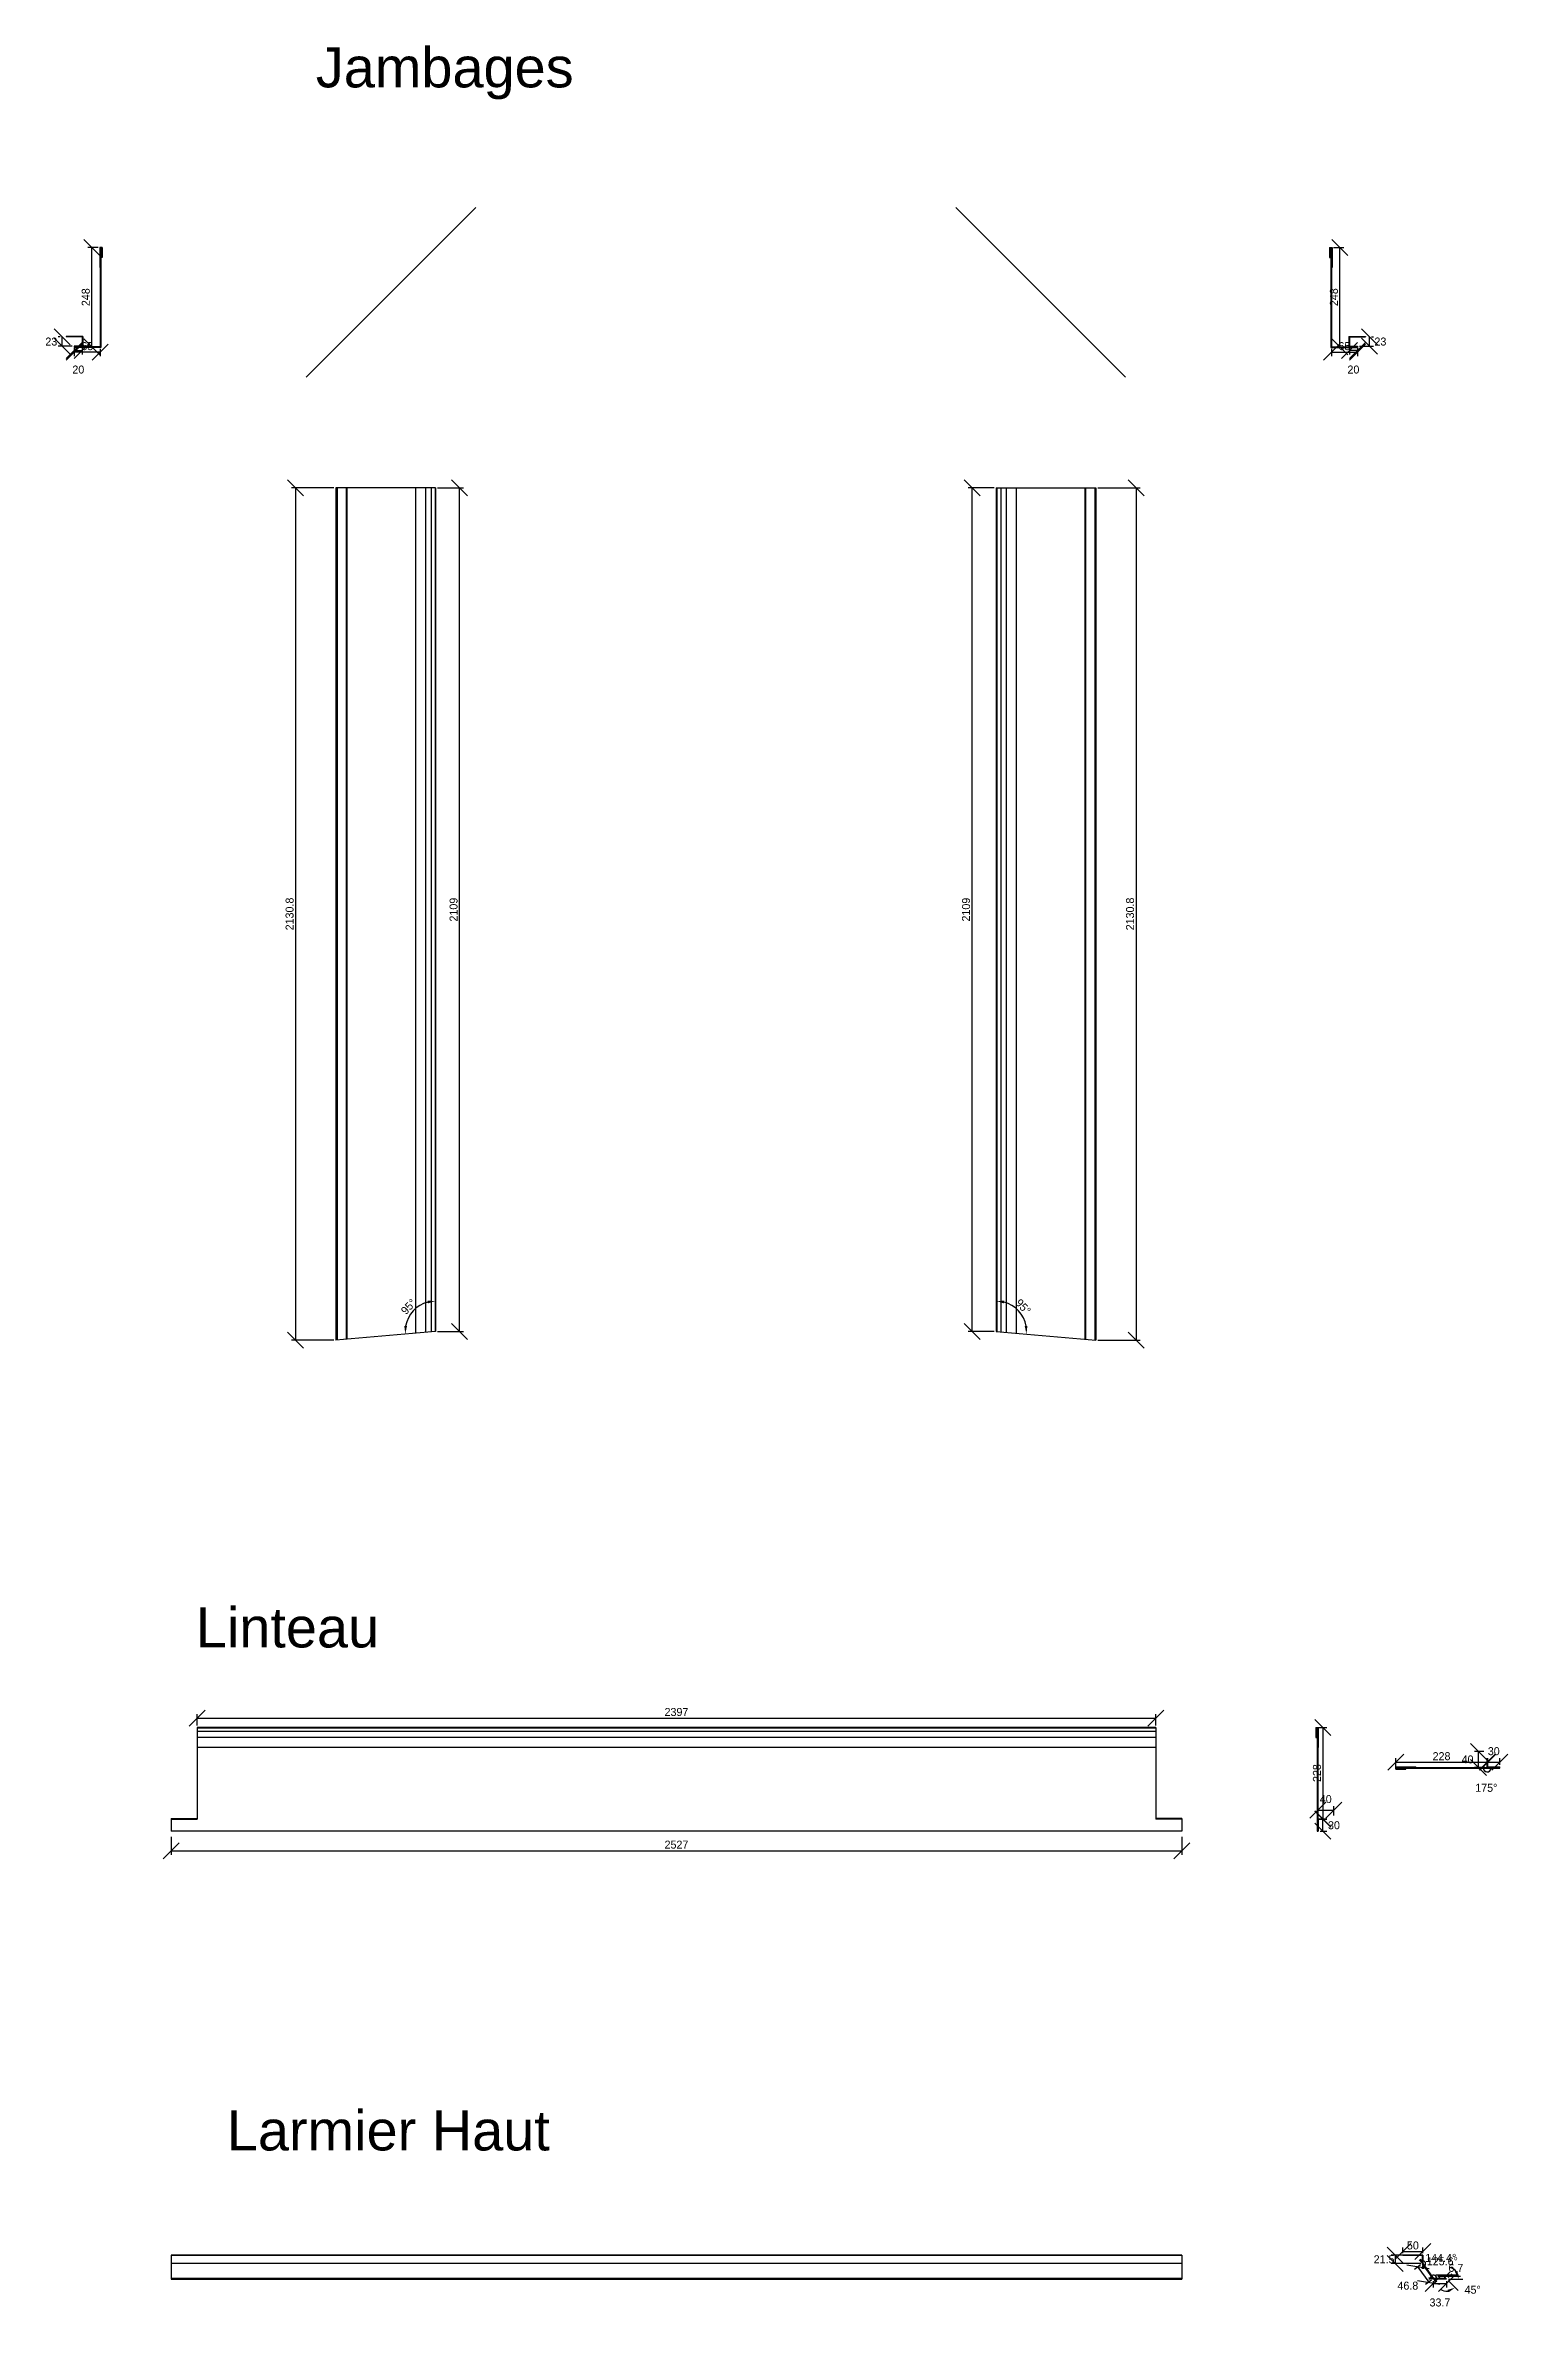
# Model space of a CAD drawing. Header units: millimetres. Extents: x -676 to 20580, y -6551 to 5193.
# Drawn here: x -676 to 2980, y -6551 to -895 of the extents above; entities that cross this region are included whole.
import ezdxf

# ---------------------------------------------------------------- set-up
doc = ezdxf.new("R2010")
doc.units = ezdxf.units.MM
doc.layers.get('0').update_dxf_attribs({"lineweight": 25, "true_color": 0xffffff})
doc.layers.get('Defpoints').update_dxf_attribs({"true_color": 0xffffff})
for name, color, linetype, lineweight, true_color in [('0 ... Joues', 178, 'Continuous', 25, 0x000000), ('0 ... LarmierHaut', 178, 'Continuous', 25, 0x000000), ('0 ... Linteau', 178, 'Continuous', 25, 0x000000), ('Cotes', 4, 'Continuous', 25, 0x00ffff)]:
    doc.layers.add(name, color=color, linetype=linetype, lineweight=lineweight, true_color=true_color)
doc.styles.add('QCADDimTextStyle', font='txt')
doc.styles.add('textstyle12', font='')
doc.styles.add('textstyle13', font='')
doc.styles.add('textstyle21', font='')
doc.styles.get('textstyle12').set_extended_font_data('Liberation Sans')
doc.styles.get('textstyle13').set_extended_font_data('Liberation Sans')
doc.styles.get('textstyle21').set_extended_font_data('Liberation Sans')
doc.dimstyles.new('QCADDimStyle', dxfattribs={"dimtxt": 20, "dimasz": 20, "dimexe": 10, "dimexo": 5, "dimgap": 5, "dimtad": 1, "dimtoh": 1, "dimdec": 4, "dimzin": 0, "dimdsep": 46, "dimtxsty": 'QCADDimTextStyle', "dimcen": 0.09, "dimadec": 0, "dimazin": 0, "dimtfac": 1, "dimtdec": 4, "dimtofl": 0, "dimtmove": 0, "dimatfit": 3, "dimfxl": 1, "dimtolj": 1, "dimtzin": 0, "dimarcsym": 0})

# ---------------------------------------------------------------- blocks, each defined once
blk = doc.blocks.new('JoueEstBaie_VueDessus')
at = {"layer": '0 ... Joues'}
for p, q in [((-4.5, 248), (1.5, 248)), ((-4.5, 248), (-4.5, 223)), ((-3, 246.5), (0, 246.5)), ((-3, 246.5), (-3, 224.5)), ((-1.5, 236.5), (-3, 236.5)), ((-1.5, 236.5), (0, 236.5)), ((-1.5, 236.5), (-1.5, -1.5)), ((0, 246.5), (0, 0)), ((1.5, 248), (1.5, 198)), ((-4.5, 223), (-1.5, 223)), ((0, 198), (1.5, 198)), ((0, 0), (63.5, 0)), ((43.5, 26), (43.5, 0)), ((43.5, 26), (85, 26)), ((45, 24.5), (45, 1.5)), ((45, 24.5), (85, 24.5)), ((45, 1.5), (65, 1.5)), ((65, 1.5), (65, -1.5)), ((85, 26), (85, 24.5)), ((-1.5, -1.5), (65, -1.5))]:
    blk.add_line(p, q, dxfattribs=at)
blk = doc.blocks.new('*D22')
at = {"layer": 'Cotes', "color": 0, "lineweight": -2}
for p, q in [((2653.7, -1644), (2613.7, -1604)), ((2613.7, -1627), (2653.7, -1667)), ((2633.7, -1647), (2633.7, -1624)), ((2638.7, -1624), (2643.7, -1624)), ((2608.7, -1647), (2643.7, -1647))]:
    blk.add_line(p, q, dxfattribs=at)
at = {"layer": 'Defpoints', "color": 0}
for p in [(2633.7, -1624), (2633.7, -1624), (2603.7, -1647)]:
    blk.add_point(p, dxfattribs=at)
at = {"layer": 'Cotes', "color": 0, "insert": (2661.2, -1635.5), "char_height": 20, "attachment_point": 5, "style": 'QCADDimTextStyle'}
blk.add_mtext('\\A1;23', dxfattribs=at)
blk = doc.blocks.new('*D23')
at = {"layer": 'Cotes', "color": 0, "lineweight": -2}
for p, q in [((2580, -1420.5), (2540, -1380.5)), ((2543.7, -1400.5), (2570, -1400.5)), ((2560, -1648.5), (2560, -1400.5)), ((2540, -1628.5), (2580, -1668.5)), ((2543.7, -1648.5), (2570, -1648.5))]:
    blk.add_line(p, q, dxfattribs=at)
at = {"layer": 'Defpoints', "color": 0}
for p in [(2538.7, -1400.5), (2560, -1400.5), (2538.7, -1648.5)]:
    blk.add_point(p, dxfattribs=at)
at = {"layer": 'Cotes', "color": 0, "insert": (2545, -1524.5), "char_height": 20, "attachment_point": 5, "rotation": 90, "style": 'QCADDimTextStyle'}
blk.add_mtext('\\A1;248', dxfattribs=at)
blk = doc.blocks.new('*D24')
at = {"layer": 'Cotes', "color": 0, "lineweight": -2}
for p, q in [((2558.7, -1642), (2518.7, -1682)), ((2538.7, -1653.5), (2538.7, -1672)), ((2538.7, -1662), (2603.7, -1662)), ((2583.7, -1682), (2623.7, -1642)), ((2603.7, -1655), (2603.7, -1672))]:
    blk.add_line(p, q, dxfattribs=at)
at = {"layer": 'Defpoints', "color": 0}
for p in [(2538.7, -1648.5), (2603.7, -1650), (2603.7, -1662)]:
    blk.add_point(p, dxfattribs=at)
at = {"layer": 'Cotes', "color": 0, "insert": (2571.2, -1647), "char_height": 20, "attachment_point": 5, "style": 'QCADDimTextStyle'}
blk.add_mtext('\\A1;65', dxfattribs=at)
blk = doc.blocks.new('*D25')
at = {"layer": 'Cotes', "color": 0, "lineweight": -2}
for p, q in [((2603.7, -1638), (2563.7, -1678)), ((2583.7, -1678), (2623.7, -1638)), ((2583.7, -1652), (2583.7, -1668)), ((2603.7, -1658), (2583.7, -1658)), ((2603.7, -1652), (2603.7, -1668))]:
    blk.add_line(p, q, dxfattribs=at)
at = {"layer": 'Defpoints', "color": 0}
for p in [(2583.7, -1647), (2583.7, -1658), (2603.7, -1647)]:
    blk.add_point(p, dxfattribs=at)
at = {"layer": 'Cotes', "color": 0, "insert": (2593.7, -1705.5), "char_height": 20, "attachment_point": 5, "style": 'QCADDimTextStyle'}
blk.add_mtext('\\A1;20', dxfattribs=at)
blk = doc.blocks.new('*D26')
at = {"layer": 'Cotes', "color": 0, "lineweight": -2}
for p, q in [((1660.5, -2021), (1620.5, -1981)), ((1695.5, -2001), (1630.5, -2001)), ((1640.5, -4110), (1640.5, -2001)), ((1620.5, -4090), (1660.5, -4130)), ((1695.5, -4110), (1630.5, -4110))]:
    blk.add_line(p, q, dxfattribs=at)
at = {"layer": 'Defpoints', "color": 0}
for p in [(1640.5, -2001), (1700.5, -2001), (1700.5, -4110)]:
    blk.add_point(p, dxfattribs=at)
at = {"layer": 'Cotes', "color": 0, "insert": (1625.5, -3055.5), "char_height": 20, "attachment_point": 5, "rotation": 90, "style": 'QCADDimTextStyle'}
blk.add_mtext('\\A1;2109', dxfattribs=at)
blk = doc.blocks.new('*D27')
at = {"layer": 'Cotes', "color": 0, "lineweight": -2}
for p, q in [((1955, -2001), (2060.5, -2001)), ((2070.5, -2021), (2030.5, -1981)), ((2050.5, -2001), (2050.5, -4131.8)), ((2030.5, -4111.8), (2070.5, -4151.8)), ((1955, -4131.8), (2060.5, -4131.8))]:
    blk.add_line(p, q, dxfattribs=at)
at = {"layer": 'Defpoints', "color": 0}
for p in [(1950, -2001), (1950, -4131.8), (2050.5, -4131.8)]:
    blk.add_point(p, dxfattribs=at)
at = {"layer": 'Cotes', "color": 0, "insert": (2035.5, -3066.4), "char_height": 20, "attachment_point": 5, "rotation": 90, "style": 'QCADDimTextStyle'}
blk.add_mtext('\\A1;2130.8', dxfattribs=at)
blk = doc.blocks.new('*D28')
at = {"layer": 'Cotes', "color": 0, "lineweight": -2}
blk.add_arc((1700.5, -4110), 76.2, 10.0902, 74.9098, dxfattribs=at)
at = {"layer": 'Cotes', "color": 0}
for points in [[(1720.8, -4033.2), (1719.9, -4039.8), (1700.5, -4033.8)], [(1772.1, -4096.8), (1778.8, -4096.5), (1776.4, -4116.6)]]:
    blk.add_solid(points, dxfattribs=at)
at = {"layer": 'Defpoints', "color": 0}
for p in [(1700.5, -3900.8), (1700.5, -4110), (1700.5, -4110), (1768.6, -4075.8), (1834, -4121.7)]:
    blk.add_point(p, dxfattribs=at)
at = {"layer": 'Cotes', "color": 0, "insert": (1768.1, -4048.1), "char_height": 20, "attachment_point": 5, "rotation": 312.5, "style": 'QCADDimTextStyle'}
blk.add_mtext('\\A1;95%%d', dxfattribs=at)
blk = doc.blocks.new('JoueEstBaie_Vue_Coupe')
blk.add_line((246.5, -1), (246.5, -2131.6))
at = {"layer": '0 ... Joues'}
for p, q in [((0, -1), (0, -2110)), ((0, -1), (249.5, -1)), ((1.5, -1), (1.5, -2110.1)), ((11.5, -1), (11.5, -2111)), ((25, -1), (25, -2112.2)), ((50, -1), (50, -2114.4)), ((222, -1), (222, -2129.4)), ((223.5, -1), (223.5, -2129.6)), ((248, -1), (248, -2131.7)), ((249.5, -1), (249.5, -2131.8)), ((0, -2110), (249.5, -2131.8))]:
    blk.add_line(p, q, dxfattribs=at)
blk = doc.blocks.new('*D29')
at = {"layer": 'Cotes', "color": 0, "lineweight": -2}
for p, q in [((-583.7, -1642), (-623.7, -1682)), ((-603.7, -1655), (-603.7, -1672)), ((-538.7, -1662), (-603.7, -1662)), ((-558.7, -1682), (-518.7, -1642)), ((-538.7, -1653.5), (-538.7, -1672))]:
    blk.add_line(p, q, dxfattribs=at)
at = {"layer": 'Defpoints', "color": 0}
for p in [(-603.7, -1650), (-603.7, -1662), (-538.7, -1648.5)]:
    blk.add_point(p, dxfattribs=at)
at = {"layer": 'Cotes', "color": 0, "insert": (-571.2, -1647), "char_height": 20, "attachment_point": 5, "style": 'QCADDimTextStyle'}
blk.add_mtext('\\A1;65', dxfattribs=at)
blk = doc.blocks.new('*D30')
at = {"layer": 'Cotes', "color": 0, "lineweight": -2}
for p, q in [((-583.7, -1638), (-623.7, -1678)), ((-603.7, -1678), (-563.7, -1638)), ((-603.7, -1652), (-603.7, -1668)), ((-603.7, -1658), (-583.7, -1658)), ((-583.7, -1652), (-583.7, -1668))]:
    blk.add_line(p, q, dxfattribs=at)
at = {"layer": 'Defpoints', "color": 0}
for p in [(-603.7, -1647), (-583.7, -1647), (-583.7, -1658)]:
    blk.add_point(p, dxfattribs=at)
at = {"layer": 'Cotes', "color": 0, "insert": (-593.7, -1705.5), "char_height": 20, "attachment_point": 5, "style": 'QCADDimTextStyle'}
blk.add_mtext('\\A1;20', dxfattribs=at)
blk = doc.blocks.new('*D31')
at = {"layer": 'Cotes', "color": 0, "lineweight": -2}
for p, q in [((304.5, -2001), (369.5, -2001)), ((379.5, -2021), (339.5, -1981)), ((359.5, -4110), (359.5, -2001)), ((304.5, -4110), (369.5, -4110)), ((339.5, -4090), (379.5, -4130))]:
    blk.add_line(p, q, dxfattribs=at)
at = {"layer": 'Defpoints', "color": 0}
for p in [(299.5, -2001), (359.5, -2001), (299.5, -4110)]:
    blk.add_point(p, dxfattribs=at)
at = {"layer": 'Cotes', "color": 0, "insert": (344.5, -3055.5), "char_height": 20, "attachment_point": 5, "rotation": 90, "style": 'QCADDimTextStyle'}
blk.add_mtext('\\A1;2109', dxfattribs=at)
blk = doc.blocks.new('*D32')
at = {"layer": 'Cotes', "color": 0, "lineweight": -2}
for p, q in [((-30.5, -2021), (-70.5, -1981)), ((45, -2001), (-60.5, -2001)), ((-50.5, -2001), (-50.5, -4131.8)), ((-70.5, -4111.8), (-30.5, -4151.8)), ((45, -4131.8), (-60.5, -4131.8))]:
    blk.add_line(p, q, dxfattribs=at)
at = {"layer": 'Defpoints', "color": 0}
for p in [(50, -2001), (-50.5, -4131.8), (50, -4131.8)]:
    blk.add_point(p, dxfattribs=at)
at = {"layer": 'Cotes', "color": 0, "insert": (-65.5, -3066.4), "char_height": 20, "attachment_point": 5, "rotation": 90, "style": 'QCADDimTextStyle'}
blk.add_mtext('\\A1;2130.8', dxfattribs=at)
blk = doc.blocks.new('*D33')
at = {"layer": 'Cotes', "color": 0, "lineweight": -2}
for p, q in [((-613.7, -1644), (-653.7, -1604)), ((-653.7, -1627), (-613.7, -1667)), ((-638.7, -1624), (-643.7, -1624)), ((-633.7, -1647), (-633.7, -1624)), ((-608.7, -1647), (-643.7, -1647))]:
    blk.add_line(p, q, dxfattribs=at)
at = {"layer": 'Defpoints', "color": 0}
for p in [(-633.7, -1624), (-633.7, -1624), (-603.7, -1647)]:
    blk.add_point(p, dxfattribs=at)
at = {"layer": 'Cotes', "color": 0, "insert": (-661.2, -1635.5), "char_height": 20, "attachment_point": 5, "style": 'QCADDimTextStyle'}
blk.add_mtext('\\A1;23', dxfattribs=at)
blk = doc.blocks.new('*D34')
at = {"layer": 'Cotes', "color": 0, "lineweight": -2}
blk.add_arc((299.5, -4110), 76.2, 105.0902, 169.9098, dxfattribs=at)
at = {"layer": 'Cotes', "color": 0}
for points in [[(280.1, -4039.8), (279.2, -4033.2), (299.5, -4033.8)], [(221.2, -4096.5), (227.9, -4096.8), (223.6, -4116.6)]]:
    blk.add_solid(points, dxfattribs=at)
at = {"layer": 'Defpoints', "color": 0}
for p in [(299.5, -3900.8), (259.5, -4045.2), (166, -4121.7), (299.5, -4110), (299.5, -4110)]:
    blk.add_point(p, dxfattribs=at)
at = {"layer": 'Cotes', "color": 0, "insert": (231.9, -4048.1), "char_height": 20, "attachment_point": 5, "rotation": 47.5, "style": 'QCADDimTextStyle'}
blk.add_mtext('\\A1;95%%d', dxfattribs=at)
blk = doc.blocks.new('*D35')
at = {"layer": 'Cotes', "color": 0, "lineweight": -2}
for p, q in [((-540, -1420.5), (-580, -1380.5)), ((-543.7, -1400.5), (-570, -1400.5)), ((-560, -1648.5), (-560, -1400.5)), ((-580, -1628.5), (-540, -1668.5)), ((-543.7, -1648.5), (-570, -1648.5))]:
    blk.add_line(p, q, dxfattribs=at)
at = {"layer": 'Defpoints', "color": 0}
for p in [(-560, -1400.5), (-538.7, -1400.5), (-538.7, -1648.5)]:
    blk.add_point(p, dxfattribs=at)
at = {"layer": 'Cotes', "color": 0, "insert": (-575, -1524.5), "char_height": 20, "attachment_point": 5, "rotation": 90, "style": 'QCADDimTextStyle'}
blk.add_mtext('\\A1;248', dxfattribs=at)
blk = doc.blocks.new('LinteauBaie1_VueCoupe')
at = {"layer": '0 ... Linteau'}
for p, q in [((0, 0), (0, 6)), ((0, 6), (50, 6)), ((0, 0), (25, 0)), ((1.5, 4.5), (228, 4.5)), ((1.5, 1.5), (1.5, 4.5)), ((1.5, 1.5), (23.5, 1.5)), ((10, 1.5), (10, 4.5)), ((10, 3), (259.5, 3)), ((25, 0), (25, 3)), ((50, 4.5), (50, 6)), ((228, 4.5), (228, 24.5)), ((228, 24.5), (229.5, 24.5)), ((228, 4.5), (254.5, 4.5)), ((229.5, 6), (229.5, 24.5)), ((229.5, 6), (259.5, 6)), ((259.5, 3), (259.5, 6))]:
    blk.add_line(p, q, dxfattribs=at)
blk = doc.blocks.new('*D44')
at = {"layer": 'Cotes', "color": 0, "lineweight": -2}
for p, q in [((2720, -5166.9), (2680, -5206.9)), ((2700, -5199.5), (2700, -5176.9)), ((2700, -5186.9), (2928, -5186.9)), ((2908, -5206.9), (2948, -5166.9)), ((2928, -5195), (2928, -5176.9))]:
    blk.add_line(p, q, dxfattribs=at)
at = {"layer": 'Defpoints', "color": 0}
for p in [(2928, -5186.9), (2928, -5200), (2700, -5204.5)]:
    blk.add_point(p, dxfattribs=at)
at = {"layer": 'Cotes', "color": 0, "insert": (2814, -5171.9), "char_height": 20, "attachment_point": 5, "style": 'QCADDimTextStyle'}
blk.add_mtext('\\A1;228', dxfattribs=at)
blk = doc.blocks.new('*D45')
at = {"layer": 'Cotes', "color": 0, "lineweight": -2}
for p, q in [((2926.6, -5180), (2886.6, -5140)), ((2886.6, -5180), (2926.6, -5220)), ((2920, -5160), (2896.6, -5160)), ((2920, -5200), (2896.6, -5200)), ((2906.6, -5200), (2906.6, -5160))]:
    blk.add_line(p, q, dxfattribs=at)
at = {"layer": 'Defpoints', "color": 0}
for p in [(2906.6, -5160), (2925, -5160), (2925, -5200)]:
    blk.add_point(p, dxfattribs=at)
at = {"layer": 'Cotes', "color": 0, "insert": (2879.1, -5180), "char_height": 20, "attachment_point": 5, "style": 'QCADDimTextStyle'}
blk.add_mtext('\\A1;40', dxfattribs=at)
blk = doc.blocks.new('*D46')
at = {"layer": 'Cotes', "color": 0, "lineweight": -2}
for p, q in [((2537.6, -5120), (2497.6, -5080)), ((2505, -5100), (2527.6, -5100)), ((2517.6, -5100), (2517.6, -5328)), ((2497.6, -5308), (2537.6, -5348)), ((2509.5, -5328), (2527.6, -5328))]:
    blk.add_line(p, q, dxfattribs=at)
at = {"layer": 'Defpoints', "color": 0}
for p in [(2500, -5100), (2504.5, -5328), (2517.6, -5328)]:
    blk.add_point(p, dxfattribs=at)
at = {"layer": 'Cotes', "color": 0, "insert": (2502.6, -5214), "char_height": 20, "attachment_point": 5, "rotation": 90, "style": 'QCADDimTextStyle'}
blk.add_mtext('\\A1;228', dxfattribs=at)
blk = doc.blocks.new('*D47')
at = {"layer": 'Cotes', "color": 0, "lineweight": -2}
for p, q in [((2524.5, -5286.6), (2484.5, -5326.6)), ((2504.5, -5320), (2504.5, -5296.6)), ((2504.5, -5306.6), (2544.5, -5306.6)), ((2524.5, -5326.6), (2564.5, -5286.6)), ((2544.5, -5320), (2544.5, -5296.6))]:
    blk.add_line(p, q, dxfattribs=at)
at = {"layer": 'Defpoints', "color": 0}
for p in [(2544.5, -5306.6), (2504.5, -5325), (2544.5, -5325)]:
    blk.add_point(p, dxfattribs=at)
at = {"layer": 'Cotes', "color": 0, "insert": (2524.5, -5279.1), "char_height": 20, "attachment_point": 5, "style": 'QCADDimTextStyle'}
blk.add_mtext('\\A1;40', dxfattribs=at)
blk = doc.blocks.new('LinteauBaie1_VueDessus')
at = {"layer": '0 ... Linteau'}
for p, q in [((65, 268), (65, 38.5)), ((2462, 268), (65, 268)), ((2462, 266.5), (65, 266.5)), ((2462, 258), (65, 258)), ((2462, 243), (65, 243)), ((2462, 268), (2462, 38.5)), ((2462, 218), (65, 218)), ((0, 40), (0, 8.5)), ((0, 40), (65, 40)), ((0, 38.5), (65, 38.5)), ((2527, 8.5), (0, 8.5)), ((2527, 40), (2462, 40)), ((2527, 38.5), (2462, 38.5)), ((2527, 40), (2527, 8.5))]:
    blk.add_line(p, q, dxfattribs=at)
blk = doc.blocks.new('*D48')
at = {"layer": 'Cotes', "color": 0, "lineweight": -2}
for p, q in [((-362, -5373), (-362, -5418)), ((2165, -5373), (2165, -5418)), ((-342, -5388), (-382, -5428)), ((-362, -5408), (2165, -5408)), ((2145, -5428), (2185, -5388))]:
    blk.add_line(p, q, dxfattribs=at)
at = {"layer": 'Defpoints', "color": 0}
for p in [(-362, -5368), (2165, -5368), (2165, -5408)]:
    blk.add_point(p, dxfattribs=at)
at = {"layer": 'Cotes', "color": 0, "insert": (901.5, -5393), "char_height": 20, "attachment_point": 5, "style": 'QCADDimTextStyle'}
blk.add_mtext('\\A1;2527', dxfattribs=at)
blk = doc.blocks.new('*D49')
at = {"layer": 'Cotes', "color": 0, "lineweight": -2}
for p, q in [((-277, -5056.4), (-317, -5096.4)), ((-297, -5095), (-297, -5066.4)), ((-297, -5076.4), (2100, -5076.4)), ((2080, -5096.4), (2120, -5056.4)), ((2100, -5095), (2100, -5066.4))]:
    blk.add_line(p, q, dxfattribs=at)
at = {"layer": 'Defpoints', "color": 0}
for p in [(2100, -5076.4), (-297, -5100), (2100, -5100)]:
    blk.add_point(p, dxfattribs=at)
at = {"layer": 'Cotes', "color": 0, "insert": (901.5, -5061.4), "char_height": 20, "attachment_point": 5, "style": 'QCADDimTextStyle'}
blk.add_mtext('\\A1;2397', dxfattribs=at)
blk = doc.blocks.new('*D50')
at = {"layer": 'Cotes', "color": 0, "lineweight": -2}
for start, end in [(174.9992, 354.9984), (180.0016, 0.0008)]:
    blk.add_arc((2928.1, -5201.5), 9.57, start, end, dxfattribs=at)
at = {"layer": 'Cotes', "color": 0}
for points in [[(2917.4, -5203.9), (2918, -5197.3), (2937.6, -5202.3)], [(2938.5, -5198.2), (2938.5, -5204.8), (2918.5, -5201.5)]]:
    blk.add_solid(points, dxfattribs=at)
at = {"layer": 'Defpoints', "color": 0}
for p in [(2902.3, -5201.5), (2928, -5201.5), (2928.1, -5201.5), (2947.5, -5203.2), (2923, -5209.6)]:
    blk.add_point(p, dxfattribs=at)
at = {"layer": 'Cotes', "color": 0, "insert": (2925.9, -5251), "char_height": 20, "attachment_point": 5, "style": 'QCADDimTextStyle'}
blk.add_mtext('\\A1;175%%d', dxfattribs=at)
blk = doc.blocks.new('*D67')
at = {"layer": 'Cotes', "color": 0, "lineweight": -2}
for p, q in [((2537.6, -5349.5), (2497.6, -5309.5)), ((2497.6, -5339.5), (2537.6, -5379.5)), ((2511, -5329.5), (2527.6, -5329.5)), ((2511, -5359.5), (2527.6, -5359.5)), ((2517.6, -5359.5), (2517.6, -5329.5))]:
    blk.add_line(p, q, dxfattribs=at)
at = {"layer": 'Defpoints', "color": 0}
for p in [(2506, -5329.5), (2506, -5359.5), (2517.6, -5329.5)]:
    blk.add_point(p, dxfattribs=at)
at = {"layer": 'Cotes', "color": 0, "insert": (2545.1, -5344.5), "char_height": 20, "attachment_point": 5, "style": 'QCADDimTextStyle'}
blk.add_mtext('\\A1;30', dxfattribs=at)
blk = doc.blocks.new('*D68')
at = {"layer": 'Cotes', "color": 0, "lineweight": -2}
for p, q in [((2949.5, -5166.9), (2909.5, -5206.9)), ((2929.5, -5193.5), (2929.5, -5176.9)), ((2929.5, -5186.9), (2959.5, -5186.9)), ((2939.5, -5206.9), (2979.5, -5166.9)), ((2959.5, -5193.5), (2959.5, -5176.9))]:
    blk.add_line(p, q, dxfattribs=at)
at = {"layer": 'Defpoints', "color": 0}
for p in [(2929.5, -5198.5), (2959.5, -5186.9), (2959.5, -5198.5)]:
    blk.add_point(p, dxfattribs=at)
at = {"layer": 'Cotes', "color": 0, "insert": (2944.5, -5159.4), "char_height": 20, "attachment_point": 5, "style": 'QCADDimTextStyle'}
blk.add_mtext('\\A1;30', dxfattribs=at)
blk = doc.blocks.new('LarmierHautNouveau_VueCoupe')
at = {"layer": '0 ... LarmierHaut'}
for p, q in [((-22, 1.5), (-60, -25.7)), ((-21.5, 0), (-58.5, -26.5)), ((-1.5, 1.5), (-22, 1.5)), ((0, 0), (-21.5, 0)), ((-1.5, 1.5), (-1.5, 50)), ((-1.5, 50), (0, 50)), ((0, 0), (0, 50)), ((-60, -59.4), (-60, -25.7)), ((-60, -59.4), (-55.3, -54.7)), ((-58.5, -55.8), (-58.5, -26.5)), ((-58.5, -55.8), (-56.4, -53.6)), ((-56.4, -53.6), (-55.3, -54.7))]:
    blk.add_line(p, q, dxfattribs=at)
blk = doc.blocks.new('LarmierHautNouveau_VueDessus')
at = {"layer": '0 ... LarmierHaut'}
for p, q in [((2527, 60), (0, 60)), ((0, 60), (0, 0)), ((2527, 58.5), (0, 58.5)), ((2527, 60), (2527, 0)), ((2527, 38.5), (0, 38.5)), ((2527, 1.5), (0, 1.5)), ((0, 0), (2527, 0))]:
    blk.add_line(p, q, dxfattribs=at)
blk = doc.blocks.new('*D69')
at = {"layer": 'Cotes', "color": 0, "lineweight": -2}
for p, q in [((2737.4, -6390), (2697.4, -6430)), ((2747.4, -6430), (2787.4, -6390)), ((2717.4, -6413.8), (2717.4, -6400)), ((2717.4, -6410), (2767.4, -6410)), ((2767.4, -6413.8), (2767.4, -6400))]:
    blk.add_line(p, q, dxfattribs=at)
at = {"layer": 'Defpoints', "color": 0}
for p in [(2717.4, -6418.8), (2767.4, -6410), (2767.4, -6418.8)]:
    blk.add_point(p, dxfattribs=at)
at = {"layer": 'Cotes', "color": 0, "insert": (2742.4, -6395), "char_height": 20, "attachment_point": 5, "style": 'QCADDimTextStyle'}
blk.add_mtext('\\A1;50', dxfattribs=at)
blk = doc.blocks.new('*D70')
at = {"layer": 'Cotes', "color": 0, "lineweight": -2}
for p, q in [((2717.8, -6438.8), (2677.8, -6398.8)), ((2677.8, -6420.3), (2717.8, -6460.3)), ((2762.4, -6418.8), (2687.8, -6418.8)), ((2762.4, -6440.3), (2687.8, -6440.3)), ((2697.8, -6418.8), (2697.8, -6440.3))]:
    blk.add_line(p, q, dxfattribs=at)
at = {"layer": 'Defpoints', "color": 0}
for p in [(2697.8, -6440.3), (2767.4, -6418.8), (2767.4, -6440.3)]:
    blk.add_point(p, dxfattribs=at)
at = {"layer": 'Cotes', "color": 0, "insert": (2670.3, -6429.6), "char_height": 20, "attachment_point": 5, "style": 'QCADDimTextStyle'}
blk.add_mtext('\\A1;21.5', dxfattribs=at)
blk = doc.blocks.new('*D71')
at = {"layer": 'Cotes', "color": 0, "lineweight": -2}
for p, q in [((2782.7, -6453.4), (2726.9, -6444.2)), ((2761.8, -6443.7), (2746.7, -6454.6)), ((2754.1, -6482.2), (2809.9, -6491.4)), ((2754.8, -6448.8), (2782, -6486.8)), ((2789.1, -6481.7), (2773.9, -6492.6))]:
    blk.add_line(p, q, dxfattribs=at)
at = {"layer": 'Defpoints', "color": 0}
for p in [(2765.9, -6440.8), (2782, -6486.8), (2793.1, -6478.8)]:
    blk.add_point(p, dxfattribs=at)
at = {"layer": 'Cotes', "color": 0, "insert": (2729.8, -6495.5), "char_height": 20, "attachment_point": 5, "style": 'QCADDimTextStyle'}
blk.add_mtext('\\A1;46.8', dxfattribs=at)
blk = doc.blocks.new('*D72')
at = {"layer": 'Cotes', "color": 0, "lineweight": -2}
for p, q in [((2813.1, -6470), (2773.1, -6510)), ((2793.1, -6483.8), (2793.1, -6500)), ((2793.1, -6490), (2826.8, -6490)), ((2806.8, -6510), (2846.8, -6470)), ((2826.8, -6483.8), (2826.8, -6500))]:
    blk.add_line(p, q, dxfattribs=at)
at = {"layer": 'Defpoints', "color": 0}
for p in [(2793.1, -6478.8), (2826.8, -6478.8), (2826.8, -6490)]:
    blk.add_point(p, dxfattribs=at)
at = {"layer": 'Cotes', "color": 0, "insert": (2810, -6537.5), "char_height": 20, "attachment_point": 5, "style": 'QCADDimTextStyle'}
blk.add_mtext('\\A1;33.7', dxfattribs=at)
blk = doc.blocks.new('*D73')
at = {"layer": 'Cotes', "color": 0, "lineweight": -2}
for p, q in [((2799.8, -6468.1), (2856.4, -6468.1)), ((2861.1, -6472.8), (2804.5, -6472.8)), ((2825.6, -6470.6), (2835.2, -6461)), ((2830.4, -6475.3), (2839.9, -6465.8))]:
    blk.add_line(p, q, dxfattribs=at)
at = {"layer": 'Defpoints', "color": 0}
for p in [(2822.1, -6474.1), (2826.8, -6478.8), (2828.1, -6468.1)]:
    blk.add_point(p, dxfattribs=at)
at = {"layer": 'Cotes', "color": 0, "insert": (2849.9, -6451), "char_height": 20, "attachment_point": 5, "style": 'QCADDimTextStyle'}
blk.add_mtext('\\A1;6.7', dxfattribs=at)
blk = doc.blocks.new('*D74')
at = {"layer": 'Cotes', "color": 0, "lineweight": -2}
for start, end in [(305.6295, 125.6287), (269.9992, 89.9984)]:
    blk.add_arc((2767.4, -6440.3), 6.8, start, end, dxfattribs=at)
at = {"layer": 'Cotes', "color": 0}
for points in [[(2757, -6431.6), (2762.4, -6427.7), (2771.4, -6445.9)], [(2770.7, -6453.5), (2764.1, -6453.5), (2767.4, -6433.5)]]:
    blk.add_solid(points, dxfattribs=at)
at = {"layer": 'Defpoints', "color": 0}
for p in [(2767.4, -6427.6), (2767.4, -6440.3), (2767.4, -6440.3), (2774.2, -6441.1), (2775.7, -6452)]:
    blk.add_point(p, dxfattribs=at)
at = {"layer": 'Cotes', "color": 0, "insert": (2812, -6426), "char_height": 20, "attachment_point": 5, "style": 'QCADDimTextStyle'}
blk.add_mtext('\\A1;144.4%%d', dxfattribs=at)
blk = doc.blocks.new('*D75')
at = {"layer": 'Cotes', "color": 0, "lineweight": -2}
for start, end in [(0.0016, 180.0008), (305.6271, 125.6263)]:
    blk.add_arc((2793.9, -6477.3), 8.07, start, end, dxfattribs=at)
at = {"layer": 'Cotes', "color": 0}
for points in [[(2782, -6480.7), (2782, -6474), (2802, -6477.3)], [(2803.6, -6485.1), (2798.1, -6489), (2789.2, -6470.8)]]:
    blk.add_solid(points, dxfattribs=at)
at = {"layer": 'Defpoints', "color": 0}
for p in [(2785.8, -6466), (2793.9, -6477.3), (2793.9, -6477.3), (2799.9, -6471.9), (2808.2, -6477.3)]:
    blk.add_point(p, dxfattribs=at)
at = {"layer": 'Cotes', "color": 0, "insert": (2815.9, -6434.6), "char_height": 20, "attachment_point": 5, "style": 'QCADDimTextStyle'}
blk.add_mtext('\\A1;125.6%%d', dxfattribs=at)
blk = doc.blocks.new('*D76')
at = {"layer": 'Cotes', "color": 0, "lineweight": -2}
for p, q in [((2830.4, -6482.4), (2855.3, -6507.3)), ((2831.8, -6478.8), (2867.1, -6478.8))]:
    blk.add_line(p, q, dxfattribs=at)
for start, end in [(38.5356, 77.0712), (237.9288, 276.4644)]:
    blk.add_arc((2826.8, -6478.8), 30.3, start, end, dxfattribs=at)
at = {"layer": 'Cotes', "color": 0}
for points in [[(2831.7, -6511.9), (2828.8, -6505.9), (2848.2, -6500.3)], [(2847.4, -6461), (2853.7, -6458.8), (2857.1, -6478.8)]]:
    blk.add_solid(points, dxfattribs=at)
at = {"layer": 'Defpoints', "color": 0}
for p in [(2793.1, -6478.8), (2822.1, -6474.1), (2826.8, -6478.8), (2826.8, -6478.8), (2853.1, -6494)]:
    blk.add_point(p, dxfattribs=at)
at = {"layer": 'Cotes', "color": 0, "insert": (2891.8, -6505.7), "char_height": 20, "attachment_point": 5, "style": 'QCADDimTextStyle'}
blk.add_mtext('\\A1;45%%d', dxfattribs=at)

msp = doc.modelspace()

# ---------------------------------------------------------------- linework, layer by layer
for p, q in [((400, -1300), (-24.26, -1724.26)), ((1600, -1300), (2024.26, -1724.26))]:
    msp.add_line(p, q)

# ---------------------------------------------------------------- block references
at = {"layer": '0 ... Joues', "yscale": -1, "rotation": 180}
for name, p in [('JoueEstBaie_VueDessus', (-538.7, -1648.5)), ('JoueEstBaie_Vue_Coupe', (299.5, -2000))]:
    msp.add_blockref(name, p, dxfattribs=at)
at = {"layer": '0 ... Joues'}
for name, p in [('JoueEstBaie_VueDessus', (2538.7, -1648.5)), ('JoueEstBaie_Vue_Coupe', (1700.5, -2000))]:
    msp.add_blockref(name, p, dxfattribs=at)
at = {"layer": '0 ... LarmierHaut'}
msp.add_blockref('LarmierHautNouveau_VueDessus', (-362, -6478.83), dxfattribs=at)
at = {"layer": '0 ... LarmierHaut', "rotation": 90}
msp.add_blockref('LarmierHautNouveau_VueCoupe', (2767.4, -6418.83), dxfattribs=at)
at = {"layer": '0 ... Linteau'}
for name, p in [('LinteauBaie1_VueDessus', (-362, -5367.97)), ('LinteauBaie1_VueCoupe', (2700, -5204.5))]:
    msp.add_blockref(name, p, dxfattribs=at)
at = {"layer": '0 ... Linteau', "rotation": 270}
msp.add_blockref('LinteauBaie1_VueCoupe', (2500, -5100), dxfattribs=at)

# ---------------------------------------------------------------- texts
at = {"char_height": 100, "attachment_point": 1}
for s, insert, style in [('Jambages', (0, -900), 'textstyle12'), ('Linteau', (-300, -4800), 'textstyle13')]:
    msp.add_mtext(s, dxfattribs=dict(at, insert=insert, style=style))
at = {"layer": '0 ... LarmierHaut', "insert": (-222.38, -6057.38), "char_height": 100, "attachment_point": 1, "style": 'textstyle21'}
msp.add_mtext('Larmier Haut', dxfattribs=at)

# ---------------------------------------------------------------- dimensions: what is measured, and where the dimension line sits
at = {"layer": 'Cotes'}
for base, p1, p2, angle, picture, middle in [((-560, -1400.5), (-538.7, -1648.5), (-538.7, -1400.5), 90, '*D35', (-575, -1524.5)), ((2560, -1400.5), (2538.7, -1648.5), (2538.7, -1400.5), 90, '*D23', (2545, -1524.5)), ((-633.7, -1624), (-603.7, -1647), (-633.7, -1624), 90, '*D33', (-661.2, -1635.5)), ((-603.7, -1662), (-538.7, -1648.5), (-603.7, -1650), 180, '*D29', (-571.2, -1647)), ((-583.7, -1658), (-603.7, -1647), (-583.7, -1647), 180, '*D30', (-593.7, -1705.5)), ((2633.7, -1624), (2603.7, -1647), (2633.7, -1624), 90, '*D22', (2661.2, -1635.5)), ((-50.5, -4131.83), (50, -2001), (50, -4131.83), 90, '*D32', (-65.5, -3066.41)), ((359.5, -2001), (299.5, -4110), (299.5, -2001), 90, '*D31', (344.5, -3055.5)), ((1640.5, -2001), (1700.5, -4110), (1700.5, -2001), 90, '*D26', (1625.5, -3055.5)), ((2050.5, -4131.83), (1950, -2001), (1950, -4131.83), 90, '*D27', (2035.5, -3066.41)), ((2517.59, -5328), (2500, -5100), (2504.5, -5328), 270, '*D46', (2502.59, -5214)), ((2906.65, -5160), (2925, -5200), (2925, -5160), 90, '*D45', (2879.15, -5180)), ((2517.59, -5329.5), (2506, -5359.5), (2506, -5329.5), 90, '*D67', (2545.09, -5344.5)), ((2697.76, -6440.35), (2767.4, -6418.83), (2767.4, -6440.35), 90, '*D70', (2670.26, -6429.59))]:
    dim = msp.add_linear_dim(base=base, p1=p1, p2=p2, angle=angle, dimstyle='QCADDimStyle', override={"dimtxt": 20, "dimasz": 20, "dimexe": 10, "dimexo": 5, "dimgap": 5, "dimdec": 1, "dimzin": 8, "dimtsz": 20, "dimclrd": 0, "dimclre": 0, "dimclrt": 0, "dimadec": 1, "dimazin": 2, "dimtmove": 2}, dxfattribs=at)
    dim.commit()
    dim.dimension.update_dxf_attribs({"geometry": picture, "text_midpoint": middle})
for base, p1, p2, picture, middle in [((2603.7, -1662), (2538.7, -1648.5), (2603.7, -1650), '*D24', (2571.2, -1647)), ((2583.7, -1658), (2603.7, -1647), (2583.7, -1647), '*D25', (2593.7, -1705.5)), ((2100, -5076.42), (-297, -5100), (2100, -5100), '*D49', (901.5, -5061.42)), ((2959.5, -5186.91), (2929.5, -5198.5), (2959.5, -5198.5), '*D68', (2944.5, -5159.41)), ((2928, -5186.91), (2700, -5204.5), (2928, -5200), '*D44', (2814, -5171.91)), ((2544.5, -5306.65), (2504.5, -5325), (2544.5, -5325), '*D47', (2524.5, -5279.15)), ((2165, -5407.98), (-362, -5367.97), (2165, -5367.97), '*D48', (901.5, -5392.98)), ((2767.4, -6410), (2717.4, -6418.83), (2767.4, -6418.83), '*D69', (2742.4, -6395)), ((2826.82, -6490), (2793.13, -6478.83), (2826.82, -6478.83), '*D72', (2809.97, -6537.5))]:
    dim = msp.add_linear_dim(base=base, p1=p1, p2=p2, dimstyle='QCADDimStyle', override={"dimtxt": 20, "dimasz": 20, "dimexe": 10, "dimexo": 5, "dimgap": 5, "dimdec": 1, "dimzin": 8, "dimtsz": 20, "dimclrd": 0, "dimclre": 0, "dimclrt": 0, "dimadec": 1, "dimazin": 2, "dimtmove": 2}, dxfattribs=at)
    dim.commit()
    dim.dimension.update_dxf_attribs({"geometry": picture, "text_midpoint": middle})
for base, line1, line2, picture, middle in [((259.52, -4045.18), ((299.5, -3900.77), (299.5, -4110)), ((299.5, -4110), (165.97, -4121.68)), '*D34', (231.94, -4048.09)), ((1768.56, -4075.82), ((1700.5, -3900.77), (1700.5, -4110)), ((1700.5, -4110), (1834.03, -4121.68)), '*D28', (1768.06, -4048.09)), ((2923.04, -5209.64), ((2902.28, -5201.5), (2928.13, -5201.5)), ((2928, -5201.49), (2947.46, -5203.2)), '*D50', (2925.9, -5251.02)), ((2774.16, -6441.09), ((2767.4, -6427.64), (2767.4, -6440.35)), ((2767.4, -6440.35), (2775.74, -6451.98)), '*D74', (2811.96, -6426.03)), ((2799.91, -6471.95), ((2785.78, -6465.99), (2793.9, -6477.33)), ((2793.9, -6477.33), (2808.21, -6477.33)), '*D75', (2815.86, -6434.57)), ((2853.06, -6493.98), ((2793.13, -6478.83), (2826.82, -6478.83)), ((2826.82, -6478.83), (2822.11, -6474.12)), '*D76', (2891.77, -6505.73))]:
    dim = msp.add_angular_dim_2l(base=base, line1=line1, line2=line2, dimstyle='QCADDimStyle', override={"dimtxt": 20, "dimasz": 20, "dimexe": 10, "dimexo": 5, "dimgap": 5, "dimdec": 1, "dimzin": 8, "dimtsz": 20, "dimclrd": 0, "dimclre": 0, "dimclrt": 0, "dimadec": 1, "dimazin": 2, "dimtmove": 2}, dxfattribs=at)
    dim.commit()
    dim.dimension.update_dxf_attribs({"geometry": picture, "text_midpoint": middle})
for p1, p2, distance, picture, middle in [((2765.9011, -6440.8289), (2793.1344, -6478.8289), -13.661, '*D71', (2729.805, -6495.4564)), ((2826.82, -6478.83), (2822.11, -6474.12), -8.49, '*D73', (2849.91, -6451.02))]:
    dim = msp.add_aligned_dim(p1=p1, p2=p2, distance=distance, dimstyle='QCADDimStyle', override={"dimtxt": 20, "dimasz": 20, "dimexe": 10, "dimexo": 5, "dimgap": 5, "dimdec": 1, "dimzin": 8, "dimtsz": 20, "dimclrd": 0, "dimclre": 0, "dimclrt": 0, "dimadec": 1, "dimazin": 2, "dimtmove": 2}, dxfattribs=at)
    dim.commit()
    dim.dimension.update_dxf_attribs({"geometry": picture, "text_midpoint": middle})

doc.saveas('drawing.dxf')
